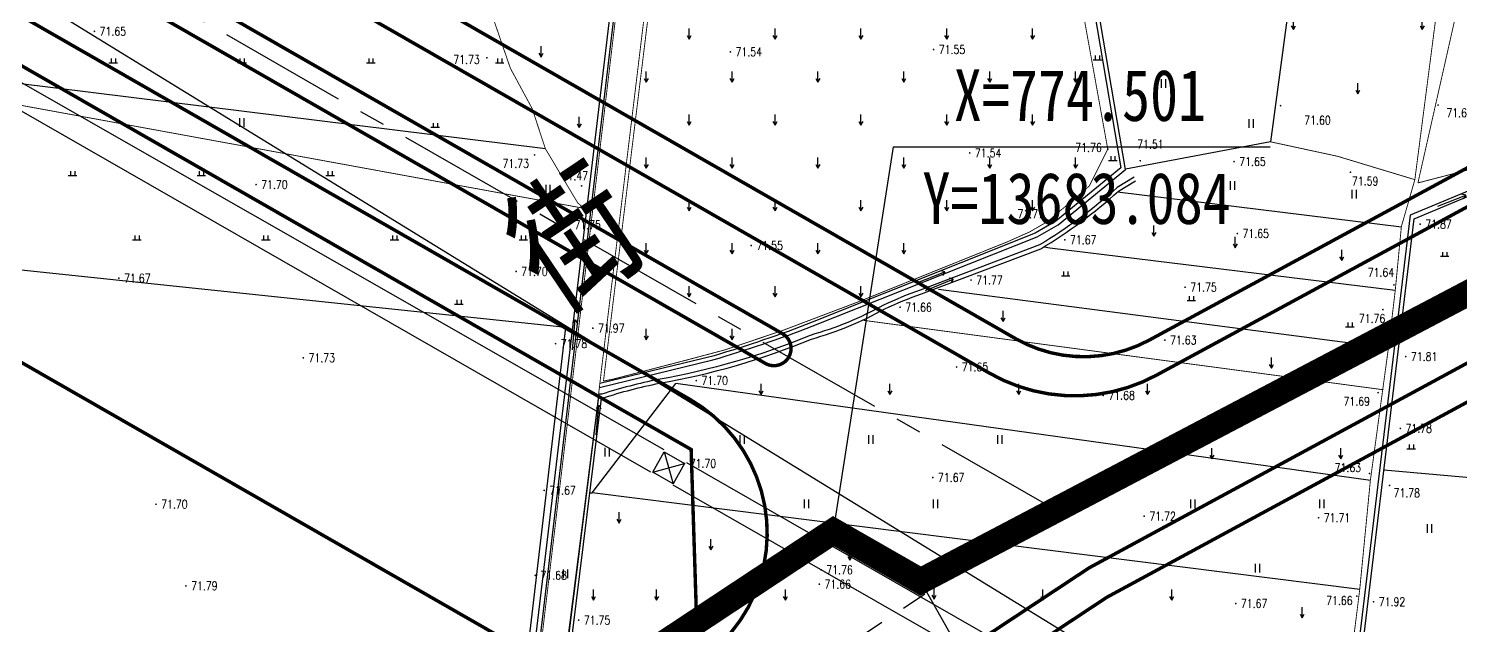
# Model space of a CAD drawing. Extents: x 10519 to 17598, y -625 to 2857.
# Drawn here: x 13589.3 to 13756.1, y 763.5 to 833 of the extents above; entities that cross this region are included whole.
import ezdxf
from ezdxf.enums import TextEntityAlignment as Align

# ---------------------------------------------------------------- set-up
doc = ezdxf.new("R2010")
doc.units = 0
doc.header["$MEASUREMENT"] = 0
for name, pattern in [('CENTER', [2, 1.25, -0.25, 0.25, -0.25]), ('CENTERX2', [4, 2.5, -0.5, 0.5, -0.5]), ('L94', [8, 5, -1.5, 0, -1.5])]:
    doc.linetypes.add(name, pattern=pattern)
doc.layers.get('0').update_dxf_attribs({"linetype": 'CONTINUOUS'})
for name, color, linetype in [('00000衢化东路中线', 1, 'CENTER'), ('00000道路边线', 2, 'CONTINUOUS'), ('000道路名称', 6, 'CONTINUOUS'), ('ASSIST', 252, 'CONTINUOUS'), ('DM-坐标', 7, 'CONTINUOUS'), ('GCD', 224, 'CONTINUOUS'), ('JZD', 1, 'CONTINUOUS')]:
    doc.layers.add(name, color=color, linetype=linetype)
doc.styles.add('DIMST', font='SimSun.ttf', dxfattribs={"width": 0.8})
doc.styles.add('HZ', font='txt8.shx', dxfattribs={"width": 0.8, "bigfont": 'hz.shx'})
doc.styles.add('黑体', font='SIMHEI.TTF', dxfattribs={"width": 0.8})

# ---------------------------------------------------------------- blocks, each defined once
blk = doc.blocks.new('gc119')
for p, q in [((-1, 0), (1, 0)), ((-0.5, 1), (-0.5, 0)), ((0.5, 1), (0.5, 0))]:
    blk.add_line(p, q)
blk = doc.blocks.new('gc121')
for p, q in [((-0.5, -1), (-0.5, 1)), ((0.5, -1), (0.5, 1))]:
    blk.add_line(p, q)
blk = doc.blocks.new('gc120')
for p, q in [((-0.5, 0.87), (0, 0)), ((0, 0), (0, 2.5)), ((0, 0), (0.5, 0.87))]:
    blk.add_line(p, q)
blk = doc.blocks.new('gc086')
for p, q in [((0, 0), (7, 0)), ((7, 0), (6.18, 0.57)), ((7, 0), (6.18, -0.57))]:
    blk.add_line(p, q)
blk = doc.blocks.new('GC200')
at = {"linetype": 'Continuous', "const_width": 0.2, "flags": 128}
blk.add_lwpolyline([(-0.1, 0, 1), (0.1, 0, 1)], format="xyb", close=True, dxfattribs=at)

msp = doc.modelspace()

# ---------------------------------------------------------------- linework, layer by layer
at = {"layer": '00000衢化东路中线', "color": 6, "linetype": 'CENTERX2', "ltscale": 6}
for p, q in [((13708.73, 777.09), (12594.48, 1416.01)), ((13853.86, 855.74), (13708.73, 777.09)), ((13708.73, 777.09), (13155.85, 411.18))]:
    msp.add_line(p, q, dxfattribs=at)
at = {"layer": '00000道路边线', "const_width": 0.4}
for points in [[(13722.93, 1134.04, -0.067825), (13790.91, 992.33, 0.067825), (13722.93, 1134.04, 0.414766), (13688.26, 1141.13), (13432.66, 971.97, 0.558152), (13433.47, 946.45), (13701.23, 792.91, 0.259948), (13720.71, 792.68), (13824.31, 848.82, 0.361072), (13831.44, 866.61), (13790.91, 992.33)], [(13693.52, 1138.62, -0.414763), (13721.26, 1132.95, -0.067828), (13789.01, 991.72, 0.067828), (13721.26, 1132.95, 0.414763), (13693.52, 1138.62), (13435.42, 967.8, 0.558152), (13435.96, 950.79), (13704.26, 796.94, 0.259948), (13719.84, 796.75), (13824.2, 853.31, 0.361072), (13829.42, 866.36), (13789.18, 991.2)], [(13424.89, 942.15, 1.00001), (13422.9, 938.68), (13675.14, 794.04)], [(13407.08, 938.53, 0.283572), (13380.85, 937.69, -0.283572), (13407.08, 938.53), (13666.31, 789.88, -0.558152), (13667.29, 759.25), (13444.14, 611.57, -0.414214), (13419.19, 616.64), (13273.56, 836.7), (13406.28, 636.16)], [(13527, 647.22), (13452.97, 598.22, 0.414214), (13447.89, 573.28), (13556.46, 409.23, 0.342677), (13577.38, 402.16), (13603.04, 411.08, 0.034015), (13641.8, 427.57), (13798.93, 504.44), (13908.41, 558, 0.372894), (13921.22, 588.12), (13845.8, 822.07, 0.46943), (13824.38, 830.66), (13712.85, 770.22), (13452.97, 598.22)], [(13601.4, 415.8, 0.034046), (13639.57, 432.05), (13797.9, 509.5), (13908.94, 563.82, 0.372894), (13919.19, 587.92), (13843.78, 821.82, 0.46943), (13828.07, 828.11), (13714.91, 766.79), (13451.84, 592.68), (13449.02, 578.82), (13560.84, 409.86), (13572.73, 405.84), (13601.4, 415.8)], [(13675.14, 794.04, 1.000013), (13677.13, 797.51)]]:
    msp.add_lwpolyline(points, format="xyb", dxfattribs=at)
for points in [[(13677.13, 797.51), (13424.89, 942.15)], [(13277.03, 838.7), (13282.74, 866.76), (13385.61, 934.84), (13402.52, 935.38), (13666.5, 784.01), (13667.14, 763.95), (13438.59, 612.69), (13424.73, 615.51), (13277.03, 838.7), (13282.74, 866.76), (13385.61, 934.84), (13282.74, 866.76), (13277.03, 838.7), (13413.74, 632.12)], [(13912.62, 608.3), (13365.9, 921.8)]]:
    msp.add_lwpolyline(points, dxfattribs=at)
at = {"layer": 'ASSIST', "color": 252}
for p, q in [((13663.36, 783.75), (13664.4, 780)), ((13662.03, 781.36), (13665.73, 782.39))]:
    msp.add_line(p, q, dxfattribs=at)
at = {"layer": 'ASSIST', "color": 252, "const_width": 0.1, "flags": 128}
for points in [[(13725.61, 992.24), (13701.61, 984.39), (13683.69, 978.3), (13678.11, 976.72), (13675.23, 953.36), (13670.29, 915.08), (13667.35, 889.4), (13664.34, 861.79), (13656.07, 793.43), (13655.55, 788.96), (13649.73, 743.07), (13608.76, 406.44)], [(13772.31, 820.57), (13759.88, 849.87), (13759.88, 849.87), (13758.82, 849.12), (13751.14, 815.07)], [(13709.93, 845.35), (13710.32, 845.03), (13715.02, 819), (13712.87, 814.71), (13708.04, 810.59), (13705.92, 809.36), (13703.31, 808.2), (13685.98, 801.22), (13677, 797.82), (13670.41, 795.61), (13666.04, 794.45), (13657.5, 792.23), (13656.29, 791.98)], [(13574.2, 826.72), (13653.97, 812.12)], [(13751.14, 815.07), (13772.31, 820.57)], [(13750.78, 815.45), (13741.79, 818.17), (13733.97, 819.86)]]:
    msp.add_lwpolyline(points, dxfattribs=at)
at = {"layer": 'ASSIST', "color": 252, "flags": 128}
for points in [[(13771.74, 992.24), (13769.99, 977.55), (13767.03, 952.02), (13763.72, 923.46), (13762.33, 911.52), (13746.25, 905.24), (13740.59, 901.22), (13725.44, 881.42), (13716.3, 868.95), (13715.4, 867.21), (13712.54, 858.96), (13711.03, 849.35), (13716.54, 816.83), (13708.97, 810.6), (13706.56, 809.21)], [(13706.81, 808.77), (13709.25, 810.19), (13717.08, 816.63), (13711.53, 849.35), (13713.02, 858.84), (13715.86, 867.01), (13716.73, 868.69), (13725.84, 881.12), (13740.94, 900.86), (13746.49, 904.8), (13762.79, 911.17), (13764.21, 923.31), (13773.17, 927.68), (13802.05, 942.11), (13815.12, 948.78), (13817.83, 947.62), (13843.05, 957.54)], [(13374.23, 949.28), (13663.32, 784.02)], [(13373.04, 947.14), (13661.77, 781.39)], [(13738.56, 854.03), (13733.97, 819.86)], [(13649.53, 819.05), (13579.01, 827.78), (13574.2, 826.72)], [(13733.97, 819.86), (13717.08, 816.66)], [(13665.97, 782.48), (13965.84, 610.37)], [(13964.51, 608), (13664.42, 779.86)]]:
    msp.add_lwpolyline(points, dxfattribs=at)
for points in [[(13247.56, 861.47), (13247.56, 861.47), (13394, 957), (13947, 617), (13562, 386)], [(13662.03, 781.36), (13663.36, 783.75), (13665.73, 782.39), (13664.4, 780)]]:
    msp.add_lwpolyline(points, close=True, dxfattribs=at)
for points, elevation in [([(13661.15, 869.22), (13644.11, 726.35), (13629.56, 609.85), (13616.37, 504.15), (13607.51, 428.68), (13594.68, 323.42)], 72.3), ([(13595.28, 323.4), (13608.09, 429.12), (13616.97, 504.09), (13630.12, 609.84), (13644.68, 726.26), (13652.3, 790.39), (13652.35, 790.84), (13661.65, 869.15)], 71.62), ([(13872.89, 861.11), (13857.23, 856.85), (13800.37, 832.17), (13750.25, 811.31), (13726.39, 612.74)], 71.88), ([(13726.82, 612.33), (13750.69, 810.9), (13800.65, 831.77), (13857.59, 856.59), (13872.93, 860.66)], 71.89), ([(13716.14, 814.05), (13749.21, 809.97)], 71.87), ([(13748.5, 802.55), (13708.27, 807.46), (13707.6, 807.59)], 71.85), ([(13747.7, 795.82), (13695.31, 802.67)], 71.88), ([(13654.69, 778.95), (13654.96, 778.95), (13664.73, 791.7)], 71.87), ([(13745.6, 780.41), (13664.73, 791.7)], 71.88), ([(13747.17, 781.66), (13767.74, 779.81), (13798.44, 777.94)], 71.81), ([(13744.36, 767.68), (13654.96, 778.95)], 71.88)]:
    msp.add_lwpolyline(points, dxfattribs=dict(at, elevation=elevation))
at = {"layer": 'ASSIST', "color": 252, "const_width": 0.1, "flags": 128}
for points, elevation in [([(13595.46, 323.37), (13608.27, 429.1), (13617.15, 504.06), (13630.3, 609.81), (13644.86, 726.23), (13652.48, 790.37), (13652.53, 790.81), (13661.83, 869.12)], 143.35), ([(13738.56, 854.03), (13755.59, 852.56), (13750.78, 815.45)], 71.78), ([(13638.92, 853.35), (13643.45, 838.51), (13643.47, 834.19), (13645.44, 828.45), (13647.98, 823.74), (13649.53, 819.05), (13653.28, 812.76), (13653.97, 812.12), (13654.33, 812.07)], 71.79), ([(13656.29, 791.98), (13661.63, 835.59)], 71.86), ([(13750.78, 815.45), (13749.21, 809.97), (13748.5, 802.55), (13747.7, 795.82), (13745.6, 780.41), (13744.36, 767.68), (13742.49, 752.75), (13740.56, 732.22), (13737.8, 710.81), (13734.97, 698.49)], 71.88), ([(13747.13, 790.97), (13686.57, 799.06)], 71.92)]:
    msp.add_lwpolyline(points, dxfattribs=dict(at, elevation=elevation))
at = {"layer": 'ASSIST', "color": 252, "flags": 128}
for points in [[(13718.09, 815.74), (13716.12, 814.54, -0.049479), (13707.07, 807.84), (13693.17, 802.59, 0.02517), (13688.9, 800.83, -0.05814), (13680.36, 797.31, -0.055515), (13662.67, 792.17, 0.028374), (13656.1, 790.46), (13655.74, 790.46), (13649.83, 743.08), (13608.89, 406.45)], [(13609.53, 408.68), (13650.19, 742.5), (13656.05, 789.94), (13656.24, 790.02, -0.028374), (13662.81, 791.73, 0.055515), (13680.5, 796.87, 0.05814), (13689.04, 800.39, -0.02517), (13693.31, 802.15), (13707.21, 807.4, 0.049479), (13716.26, 814.11), (13718.23, 815.31)], [(13706.56, 809.21), (13680.61, 798.84, -0.020802), (13669.19, 794.94), (13655.86, 791.7)]]:
    msp.add_lwpolyline(points, format="xyb", dxfattribs=at)
at = {"layer": 'ASSIST', "color": 252}
for points in [[(13655.81, 791.25), (13669.01, 794.45, 0.022552), (13680.61, 798.39), (13706.81, 808.77)], [(13656.23, 789.94), (13656.05, 789.94, -0.02132)]]:
    msp.add_lwpolyline(points, format="xyb", dxfattribs=at)
at = {"layer": 'ASSIST', "color": 252, "elevation": 71.86, "flags": 128}
msp.add_lwpolyline([(13574.08, 806.41), (13564.72, 726.71), (13642.55, 718.51), (13651.91, 798.21)], close=True, dxfattribs=at)
at = {"layer": 'ASSIST', "color": 252}
msp.add_lwpolyline([(13656.1, 790.46), (13655.74, 790.44)], dxfattribs=at)
at = {"layer": 'DM-坐标', "linetype": 'ByBlock'}
msp.add_line((13690.07, 819.29), (13733.94, 819.29), dxfattribs=at)
for points in [[(13683.08, 774.5), (13690.07, 819.29)], [(13693.23, 768.68), (13705.75, 746.44)]]:
    msp.add_lwpolyline(points, dxfattribs=at)
at = {"layer": 'JZD', "linetype": 'L94', "ltscale": 2, "flags": 128}
msp.add_lwpolyline([(13268.34, 851.36, 3, 3, 0), (13248.54, 838.27, 3, 3, 0), (13558.91, 369.28, 3, 3, 0), (13611.24, 387.46, 3, 3, 0.033868), (13652.96, 405.2, 3, 3, 0), (13913.06, 532.44, 3, 3, 0), (13894.6, 572.84, 3, 3, 0), (13860.14, 593.14, 3, 3, 0), (13886.5, 637.91, 3, 3, 0.035272), (13890.89, 646.74, 3, 3, 0), (13896.13, 659.44, 3, 3, 0), (13836.59, 844.12, 3, 3, 0), (13693.23, 768.68, 3, 3, 0), (13683.08, 774.5, 3, 3, 0), (13430.04, 607.03, 3, 3, 0), (13268.34, 851.36, 0, 0, 0)], format="xyseb", dxfattribs=at)

# ---------------------------------------------------------------- block references
at = {"layer": 'ASSIST', "color": 252, "xscale": 0.5, "yscale": 0.5}
for name, p in [('gc120', (13736.64, 832.95)), ('gc120', (13751.64, 832.95)), ('gc120', (13666.27, 831.8)), ('gc120', (13676.27, 831.8)), ('gc120', (13686.27, 831.8)), ('gc120', (13696.27, 831.8)), ('gc120', (13706.27, 831.8)), ('gc120', (13649.02, 829.74)), ('gc119', (13599.2, 829.05)), ('gc119', (13614.2, 829.05)), ('gc119', (13629.2, 829.05)), ('gc119', (13644.2, 829.05)), ('gc119', (13713.81, 829.43)), ('gc120', (13661.27, 826.8)), ('gc120', (13671.27, 826.8)), ('gc120', (13681.27, 826.8)), ('gc120', (13691.27, 826.8)), ('gc120', (13701.27, 826.8)), ('gc120', (13711.27, 826.8)), ('gc121', (13721.53, 826.66)), ('gc120', (13744.14, 825.45)), ('gc121', (13614.2, 822.12)), ('gc119', (13636.7, 821.55)), ('gc120', (13653.47, 821.53)), ('gc120', (13666.27, 821.8)), ('gc120', (13676.27, 821.8)), ('gc120', (13686.27, 821.8)), ('gc120', (13696.27, 821.8)), ('gc120', (13706.27, 821.8)), ('gc121', (13731.74, 821.98)), ('gc120', (13661.27, 816.8)), ('gc120', (13671.27, 816.8)), ('gc120', (13681.27, 816.8)), ('gc120', (13691.27, 816.8)), ('gc120', (13701.27, 816.8)), ('gc120', (13711.27, 816.8)), ('gc119', (13715.61, 817.69)), ('gc119', (13594.46, 815.94)), ('gc119', (13609.46, 815.94)), ('gc119', (13624.46, 815.94)), ('gc121', (13649.85, 814.34)), ('gc121', (13729.56, 814.78)), ('gc121', (13743.75, 813.75)), ('gc120', (13666.27, 811.8)), ('gc120', (13676.27, 811.8)), ('gc120', (13686.27, 811.8)), ('gc120', (13696.27, 811.8)), ('gc120', (13706.27, 811.8)), ('gc119', (13601.96, 808.44)), ('gc119', (13616.96, 808.44)), ('gc119', (13631.96, 808.44)), ('gc119', (13646.96, 808.44)), ('gc120', (13720.4, 808.87)), ('gc120', (13729.86, 807.52)), ('gc120', (13661.27, 806.8)), ('gc120', (13671.27, 806.8)), ('gc120', (13681.27, 806.8)), ('gc120', (13691.27, 806.8)), ('gc120', (13742.26, 806.02)), ('gc119', (13754.25, 806.52)), ('gc119', (13710.12, 804.26)), ('gc120', (13666.27, 801.8)), ('gc120', (13676.27, 801.8)), ('gc120', (13686.27, 801.8)), ('gc119', (13639.46, 800.94)), ('gc119', (13724.75, 801.36)), ('gc120', (13702.83, 798.91)), ('gc119', (13743.22, 798.32)), ('gc120', (13661.27, 796.8)), ('gc120', (13671.27, 796.8)), ('gc120', (13734.07, 793.48)), ('gc120', (13674.65, 790.41)), ('gc120', (13689.65, 790.41)), ('gc120', (13704.65, 790.41)), ('gc120', (13719.65, 790.41)), ('gc120', (13734.65, 790.41)), ('gc121', (13672.46, 785.18)), ('gc121', (13687.46, 785.18)), ('gc121', (13702.46, 785.18)), ('gc121', (13656.75, 783.7)), ('gc120', (13727.15, 782.91)), ('gc120', (13742.15, 782.91)), ('gc119', (13750.36, 784.09)), ('gc121', (13679.96, 777.68)), ('gc121', (13694.96, 777.68)), ('gc121', (13709.96, 777.68)), ('gc121', (13724.96, 777.68)), ('gc121', (13739.96, 777.68)), ('gc120', (13658.1, 775.44)), ('gc121', (13752.52, 774.81)), ('gc120', (13668.8, 772.33)), ('gc120', (13685, 771.11)), ('gc121', (13732.46, 770.18)), ('gc121', (13651.9, 769.52)), ('gc120', (13655.13, 766.44)), ('gc120', (13662.47, 766.44)), ('gc120', (13677.47, 766.44)), ('gc120', (13694.79, 766.59)), ('gc120', (13707.47, 766.44)), ('gc120', (13722.47, 766.44)), ('gc120', (13737.66, 764.4))]:
    msp.add_blockref(name, p, dxfattribs=at)
at = {"layer": 'ASSIST', "color": 252}
ref = msp.add_blockref('GC200', (13597.01, 832.73, 71.65), dxfattribs=dict(at, xscale=0.5, yscale=0.5, zscale=0.5))
ref.add_attrib('height', '71.65', dxfattribs={"layer": 'GCD', "linetype": 'Continuous', "height": 1, "style": 'HZ', "width": 0.8}).set_placement((13597.61, 832.73, 71.65), align=Align.MIDDLE_LEFT)
ref = msp.add_blockref('GC200', (13671.07, 830.34, 71.54), dxfattribs=dict(at, xscale=0.5, yscale=0.5, zscale=0.5))
ref.add_attrib('height', '71.54', dxfattribs={"layer": 'GCD', "linetype": 'Continuous', "height": 1, "style": 'HZ', "width": 0.8}).set_placement((13671.67, 830.34, 71.54), align=Align.MIDDLE_LEFT)
ref = msp.add_blockref('GC200', (13694.74, 830.61, 71.55), dxfattribs=dict(at, xscale=0.5, yscale=0.5, zscale=0.5))
ref.add_attrib('height', '71.55', dxfattribs={"layer": 'GCD', "linetype": 'Continuous', "height": 1, "style": 'HZ', "width": 0.8}).set_placement((13695.34, 830.61, 71.55), align=Align.MIDDLE_LEFT)
ref = msp.add_blockref('GC200', (13642.72, 829.65, 71.73), dxfattribs=dict(at, xscale=0.5, yscale=0.5, zscale=0.5))
ref.add_attrib('height', '71.73', dxfattribs={"layer": 'GCD', "linetype": 'Continuous', "height": 1, "style": 'HZ', "width": 0.8}).set_placement((13638.8, 829.44, 71.73), align=Align.MIDDLE_LEFT)
ref = msp.add_blockref('GC200', (13735.14, 824.07, 71.6), dxfattribs=dict(at, xscale=0.5, yscale=0.5, zscale=0.5))
ref.add_attrib('height', '71.60', dxfattribs={"layer": 'GCD', "linetype": 'Continuous', "height": 1, "style": 'HZ', "width": 0.8}).set_placement((13737.9, 822.37, 71.6), align=Align.MIDDLE_LEFT)
ref = msp.add_blockref('GC200', (13753.48, 824.14, 71.68), dxfattribs=dict(at, xscale=0.5, yscale=0.5, zscale=0.5))
ref.add_attrib('height', '71.68', dxfattribs={"layer": 'GCD', "linetype": 'Continuous', "height": 1, "style": 'HZ', "width": 0.8}).set_placement((13754.45, 823.24, 71.68), align=Align.MIDDLE_LEFT)
ref = msp.add_blockref('GC200', (13698.94, 818.56, 71.54), dxfattribs=dict(at, xscale=0.5, yscale=0.5, zscale=0.5))
ref.add_attrib('height', '71.54', dxfattribs={"layer": 'GCD', "linetype": 'Continuous', "height": 1, "style": 'HZ', "width": 0.8}).set_placement((13699.54, 818.56, 71.54), align=Align.MIDDLE_LEFT)
ref = msp.add_blockref('GC200', (13715.02, 819, 71.76), dxfattribs=dict(at, xscale=0.5, yscale=0.5, zscale=0.5))
ref.add_attrib('height', '71.76', dxfattribs={"layer": 'GCD', "linetype": 'Continuous', "height": 1, "style": 'HZ', "width": 0.8}).set_placement((13711.24, 819.19, 71.76), align=Align.MIDDLE_LEFT)
ref = msp.add_blockref('GC200', (13718.81, 817.66, 71.51), dxfattribs=dict(at, xscale=0.5, yscale=0.5, zscale=0.5))
ref.add_attrib('height', '71.51', dxfattribs={"layer": 'GCD', "linetype": 'Continuous', "height": 1, "style": 'HZ', "width": 0.8}).set_placement((13718.44, 819.58, 71.51), align=Align.MIDDLE_LEFT)
ref = msp.add_blockref('GC200', (13648.27, 818.33, 71.73), dxfattribs=dict(at, xscale=0.5, yscale=0.5, zscale=0.5))
ref.add_attrib('height', '71.73', dxfattribs={"layer": 'GCD', "linetype": 'Continuous', "height": 1, "style": 'HZ', "width": 0.8}).set_placement((13644.53, 817.33, 71.73), align=Align.MIDDLE_LEFT)
ref = msp.add_blockref('GC200', (13729.73, 817.55, 71.64), dxfattribs=dict(at, xscale=0.5, yscale=0.5, zscale=0.5))
ref.add_attrib('height', '71.65', dxfattribs={"layer": 'GCD', "linetype": 'Continuous', "height": 1, "style": 'HZ', "width": 0.8}).set_placement((13730.33, 817.55, 71.64), align=Align.MIDDLE_LEFT)
ref = msp.add_blockref('GC200', (13615.83, 814.87, 71.7), dxfattribs=dict(at, xscale=0.5, yscale=0.5, zscale=0.5))
ref.add_attrib('height', '71.70', dxfattribs={"layer": 'GCD', "linetype": 'Continuous', "height": 1, "style": 'HZ', "width": 0.8}).set_placement((13616.43, 814.87, 71.7), align=Align.MIDDLE_LEFT)
ref = msp.add_blockref('GC200', (13653.75, 814.72, 71.47), dxfattribs=dict(at, xscale=0.5, yscale=0.5, zscale=0.5))
ref.add_attrib('height', '71.47', dxfattribs={"layer": 'GCD', "linetype": 'Continuous', "height": 1, "style": 'HZ', "width": 0.8}).set_placement((13651.41, 815.9, 71.79), align=Align.MIDDLE_LEFT)
ref = msp.add_blockref('GC200', (13743.28, 816.31, 71.59), dxfattribs=dict(at, xscale=0.5, yscale=0.5, zscale=0.5))
ref.add_attrib('height', '71.59', dxfattribs={"layer": 'GCD', "linetype": 'Continuous', "height": 1, "style": 'HZ', "width": 0.8}).set_placement((13743.45, 815.28, 71.59), align=Align.MIDDLE_LEFT)
at = {"layer": 'ASSIST', "color": 252, "yscale": 0.5, "zscale": 0.5}
for p, xscale, rotation in [((13753.44, 812.37), 0.4999999998973066, 21.23878579725288), ((13692.79, 803.44), 0.4999999999687441, 21.21886621701351), ((13693.78, 802.55), 0.5000000000291782, 21.91754615309675), ((13652.67, 795.63), 0.4999999997716197, 84.46846461359829), ((13655.43, 785.7), 0.5000000001822035, 84.80136018234481)]:
    msp.add_blockref('gc086', p, dxfattribs=dict(at, xscale=xscale, rotation=rotation))
at = {"layer": 'ASSIST', "color": 252}
ref = msp.add_blockref('GC200', (13652.3, 810.18, 71.75), dxfattribs=dict(at, xscale=0.5, yscale=0.5, zscale=0.5))
ref.add_attrib('height', '71.75', dxfattribs={"layer": 'GCD', "linetype": 'Continuous', "height": 1, "style": 'HZ', "width": 0.8}).set_placement((13652.9, 810.18, 71.75), align=Align.MIDDLE_LEFT)
ref = msp.add_blockref('GC200', (13708.04, 810.59, 71.77), dxfattribs=dict(at, xscale=0.5, yscale=0.5, zscale=0.5))
ref.add_attrib('height', '71.77', dxfattribs={"layer": 'GCD', "linetype": 'Continuous', "height": 1, "style": 'HZ', "width": 0.8}).set_placement((13704.49, 811.46, 71.77), align=Align.MIDDLE_LEFT)
ref = msp.add_blockref('GC200', (13751.4, 810.26, 71.87), dxfattribs=dict(at, xscale=0.5, yscale=0.5, zscale=0.5))
ref.add_attrib('height', '71.87', dxfattribs={"layer": 'GCD', "linetype": 'Continuous', "height": 1, "style": 'HZ', "width": 0.8}).set_placement((13752, 810.26, 71.87), align=Align.MIDDLE_LEFT)
ref = msp.add_blockref('GC200', (13710.02, 808.44, 71.67), dxfattribs=dict(at, xscale=0.5, yscale=0.5, zscale=0.5))
ref.add_attrib('height', '71.67', dxfattribs={"layer": 'GCD', "linetype": 'Continuous', "height": 1, "style": 'HZ', "width": 0.8}).set_placement((13710.62, 808.44, 71.67), align=Align.MIDDLE_LEFT)
ref = msp.add_blockref('GC200', (13730.11, 809.17, 71.65), dxfattribs=dict(at, xscale=0.5, yscale=0.5, zscale=0.5))
ref.add_attrib('height', '71.65', dxfattribs={"layer": 'GCD', "linetype": 'Continuous', "height": 1, "style": 'HZ', "width": 0.8}).set_placement((13730.71, 809.17, 71.65), align=Align.MIDDLE_LEFT)
ref = msp.add_blockref('GC200', (13673.5, 807.77, 71.55), dxfattribs=dict(at, xscale=0.5, yscale=0.5, zscale=0.5))
ref.add_attrib('height', '71.55', dxfattribs={"layer": 'GCD', "linetype": 'Continuous', "height": 1, "style": 'HZ', "width": 0.8}).set_placement((13674.1, 807.77, 71.55), align=Align.MIDDLE_LEFT)
ref = msp.add_blockref('GC200', (13599.86, 803.97, 71.67), dxfattribs=dict(at, xscale=0.5, yscale=0.5, zscale=0.5))
ref.add_attrib('height', '71.67', dxfattribs={"layer": 'GCD', "linetype": 'Continuous', "height": 1, "style": 'HZ', "width": 0.8}).set_placement((13600.46, 803.97, 71.67), align=Align.MIDDLE_LEFT)
ref = msp.add_blockref('GC200', (13646.11, 804.75, 71.7), dxfattribs=dict(at, xscale=0.5, yscale=0.5, zscale=0.5))
ref.add_attrib('height', '71.70', dxfattribs={"layer": 'GCD', "linetype": 'Continuous', "height": 1, "style": 'HZ', "width": 0.8}).set_placement((13646.71, 804.75, 71.7), align=Align.MIDDLE_LEFT)
ref = msp.add_blockref('GC200', (13699.1, 803.75, 71.77), dxfattribs=dict(at, xscale=0.5, yscale=0.5, zscale=0.5))
ref.add_attrib('height', '71.77', dxfattribs={"layer": 'GCD', "linetype": 'Continuous', "height": 1, "style": 'HZ', "width": 0.8}).set_placement((13699.7, 803.75, 71.77), align=Align.MIDDLE_LEFT)
ref = msp.add_blockref('GC200', (13748.35, 803.18, 71.64), dxfattribs=dict(at, xscale=0.5, yscale=0.5, zscale=0.5))
ref.add_attrib('height', '71.64', dxfattribs={"layer": 'GCD', "linetype": 'Continuous', "height": 1, "style": 'HZ', "width": 0.8}).set_placement((13745.29, 804.64, 71.64), align=Align.MIDDLE_LEFT)
ref = msp.add_blockref('GC200', (13724.03, 802.91, 71.75), dxfattribs=dict(at, xscale=0.5, yscale=0.5, zscale=0.5))
ref.add_attrib('height', '71.75', dxfattribs={"layer": 'GCD', "linetype": 'Continuous', "height": 1, "style": 'HZ', "width": 0.8}).set_placement((13724.63, 802.91, 71.75), align=Align.MIDDLE_LEFT)
ref = msp.add_blockref('GC200', (13690.84, 800.58, 71.66), dxfattribs=dict(at, xscale=0.5, yscale=0.5, zscale=0.5))
ref.add_attrib('height', '71.66', dxfattribs={"layer": 'GCD', "linetype": 'Continuous', "height": 1, "style": 'HZ', "width": 0.8}).set_placement((13691.44, 800.58, 71.66), align=Align.MIDDLE_LEFT)
ref = msp.add_blockref('GC200', (13747.06, 800.31, 71.76), dxfattribs=dict(at, xscale=0.5, yscale=0.5, zscale=0.5))
ref.add_attrib('height', '71.76', dxfattribs={"layer": 'GCD', "linetype": 'Continuous', "height": 1, "style": 'HZ', "width": 0.8}).set_placement((13744.26, 799.27, 71.76), align=Align.MIDDLE_LEFT)
ref = msp.add_blockref('GC200', (13655.06, 798.14, 71.97), dxfattribs=dict(at, xscale=0.5, yscale=0.5, zscale=0.5))
ref.add_attrib('height', '71.97', dxfattribs={"layer": 'GCD', "linetype": 'Continuous', "height": 1, "style": 'HZ', "width": 0.8}).set_placement((13655.66, 798.14, 71.97), align=Align.MIDDLE_LEFT)
ref = msp.add_blockref('GC200', (13721.67, 796.76, 71.63), dxfattribs=dict(at, xscale=0.5, yscale=0.5, zscale=0.5))
ref.add_attrib('height', '71.63', dxfattribs={"layer": 'GCD', "linetype": 'Continuous', "height": 1, "style": 'HZ', "width": 0.8}).set_placement((13722.27, 796.76, 71.63), align=Align.MIDDLE_LEFT)
ref = msp.add_blockref('GC200', (13650.71, 796.34, 71.78), dxfattribs=dict(at, xscale=0.5, yscale=0.5, zscale=0.5))
ref.add_attrib('height', '71.78', dxfattribs={"layer": 'GCD', "linetype": 'Continuous', "height": 1, "style": 'HZ', "width": 0.8}).set_placement((13651.31, 796.34, 71.78), align=Align.MIDDLE_LEFT)
ref = msp.add_blockref('GC200', (13749.72, 794.83, 71.81), dxfattribs=dict(at, xscale=0.5, yscale=0.5, zscale=0.5))
ref.add_attrib('height', '71.81', dxfattribs={"layer": 'GCD', "linetype": 'Continuous', "height": 1, "style": 'HZ', "width": 0.8}).set_placement((13750.32, 794.83, 71.81), align=Align.MIDDLE_LEFT)
ref = msp.add_blockref('GC200', (13621.34, 794.69, 71.73), dxfattribs=dict(at, xscale=0.5, yscale=0.5, zscale=0.5))
ref.add_attrib('height', '71.73', dxfattribs={"layer": 'GCD', "linetype": 'Continuous', "height": 1, "style": 'HZ', "width": 0.8}).set_placement((13621.94, 794.69, 71.73), align=Align.MIDDLE_LEFT)
ref = msp.add_blockref('GC200', (13697.41, 793.62, 71.65), dxfattribs=dict(at, xscale=0.5, yscale=0.5, zscale=0.5))
ref.add_attrib('height', '71.65', dxfattribs={"layer": 'GCD', "linetype": 'Continuous', "height": 1, "style": 'HZ', "width": 0.8}).set_placement((13698.01, 793.62, 71.65), align=Align.MIDDLE_LEFT)
ref = msp.add_blockref('GC200', (13667.1, 792.04, 71.7), dxfattribs=dict(at, xscale=0.5, yscale=0.5, zscale=0.5))
ref.add_attrib('height', '71.70', dxfattribs={"layer": 'GCD', "linetype": 'Continuous', "height": 1, "style": 'HZ', "width": 0.8}).set_placement((13667.7, 792.04, 71.7), align=Align.MIDDLE_LEFT)
ref = msp.add_blockref('GC200', (13714.49, 790.31, 71.68), dxfattribs=dict(at, xscale=0.5, yscale=0.5, zscale=0.5))
ref.add_attrib('height', '71.68', dxfattribs={"layer": 'GCD', "linetype": 'Continuous', "height": 1, "style": 'HZ', "width": 0.8}).set_placement((13715.09, 790.31, 71.68), align=Align.MIDDLE_LEFT)
ref = msp.add_blockref('GC200', (13746.5, 790.63, 71.69), dxfattribs=dict(at, xscale=0.5, yscale=0.5, zscale=0.5))
ref.add_attrib('height', '71.69', dxfattribs={"layer": 'GCD', "linetype": 'Continuous', "height": 1, "style": 'HZ', "width": 0.8}).set_placement((13742.47, 789.62, 71.69), align=Align.MIDDLE_LEFT)
ref = msp.add_blockref('GC200', (13749.09, 786.47, 71.78), dxfattribs=dict(at, xscale=0.5, yscale=0.5, zscale=0.5))
ref.add_attrib('height', '71.78', dxfattribs={"layer": 'GCD', "linetype": 'Continuous', "height": 1, "style": 'HZ', "width": 0.8}).set_placement((13749.69, 786.47, 71.78), align=Align.MIDDLE_LEFT)
ref = msp.add_blockref('GC200', (13665.73, 782.39, 71.7), dxfattribs=dict(at, xscale=0.5, yscale=0.5, zscale=0.5))
ref.add_attrib('height', '71.70', dxfattribs={"layer": 'GCD', "linetype": 'Continuous', "height": 1, "style": 'HZ', "width": 0.8}).set_placement((13666.33, 782.39, 71.7), align=Align.MIDDLE_LEFT)
ref = msp.add_blockref('GC200', (13745.49, 781.21, 71.63), dxfattribs=dict(at, xscale=0.5, yscale=0.5, zscale=0.5))
ref.add_attrib('height', '71.63', dxfattribs={"layer": 'GCD', "linetype": 'Continuous', "height": 1, "style": 'HZ', "width": 0.8}).set_placement((13741.44, 781.89, 71.63), align=Align.MIDDLE_LEFT)
ref = msp.add_blockref('GC200', (13694.64, 780.74, 71.67), dxfattribs=dict(at, xscale=0.5, yscale=0.5, zscale=0.5))
ref.add_attrib('height', '71.67', dxfattribs={"layer": 'GCD', "linetype": 'Continuous', "height": 1, "style": 'HZ', "width": 0.8}).set_placement((13695.24, 780.74, 71.67), align=Align.MIDDLE_LEFT)
ref = msp.add_blockref('GC200', (13649.38, 779.25, 71.67), dxfattribs=dict(at, xscale=0.5, yscale=0.5, zscale=0.5))
ref.add_attrib('height', '71.67', dxfattribs={"layer": 'GCD', "linetype": 'Continuous', "height": 1, "style": 'HZ', "width": 0.8}).set_placement((13649.98, 779.25, 71.67), align=Align.MIDDLE_LEFT)
ref = msp.add_blockref('GC200', (13747.83, 779.83, 71.78), dxfattribs=dict(at, xscale=0.5, yscale=0.5, zscale=0.5))
ref.add_attrib('height', '71.78', dxfattribs={"layer": 'GCD', "linetype": 'Continuous', "height": 1, "style": 'HZ', "width": 0.8}).set_placement((13748.3, 778.95, 71.78), align=Align.MIDDLE_LEFT)
ref = msp.add_blockref('GC200', (13604.18, 777.63, 71.7), dxfattribs=dict(at, xscale=0.5, yscale=0.5, zscale=0.5))
ref.add_attrib('height', '71.70', dxfattribs={"layer": 'GCD', "linetype": 'Continuous', "height": 1, "style": 'HZ', "width": 0.8}).set_placement((13604.78, 777.63, 71.7), align=Align.MIDDLE_LEFT)
ref = msp.add_blockref('GC200', (13719.26, 776.23, 71.72), dxfattribs=dict(at, xscale=0.5, yscale=0.5, zscale=0.5))
ref.add_attrib('height', '71.72', dxfattribs={"layer": 'GCD', "linetype": 'Continuous', "height": 1, "style": 'HZ', "width": 0.8}).set_placement((13719.86, 776.23, 71.72), align=Align.MIDDLE_LEFT)
ref = msp.add_blockref('GC200', (13739.57, 776.06, 71.71), dxfattribs=dict(at, xscale=0.5, yscale=0.5, zscale=0.5))
ref.add_attrib('height', '71.71', dxfattribs={"layer": 'GCD', "linetype": 'Continuous', "height": 1, "style": 'HZ', "width": 0.8}).set_placement((13740.17, 776.06, 71.71), align=Align.MIDDLE_LEFT)
ref = msp.add_blockref('GC200', (13681.64, 769.99, 71.76), dxfattribs=dict(at, xscale=0.5, yscale=0.5, zscale=0.5))
ref.add_attrib('height', '71.76', dxfattribs={"layer": 'GCD', "linetype": 'Continuous', "height": 1, "style": 'HZ', "width": 0.8}).set_placement((13682.24, 769.99, 71.76), align=Align.MIDDLE_LEFT)
ref = msp.add_blockref('GC200', (13648.35, 769.35, 71.68), dxfattribs=dict(at, xscale=0.5, yscale=0.5, zscale=0.5))
ref.add_attrib('height', '71.68', dxfattribs={"layer": 'GCD', "linetype": 'Continuous', "height": 1, "style": 'HZ', "width": 0.8}).set_placement((13648.95, 769.35, 71.68), align=Align.MIDDLE_LEFT)
ref = msp.add_blockref('GC200', (13681.43, 768.32, 71.66), dxfattribs=dict(at, xscale=0.5, yscale=0.5, zscale=0.5))
ref.add_attrib('height', '71.66', dxfattribs={"layer": 'GCD', "linetype": 'Continuous', "height": 1, "style": 'HZ', "width": 0.8}).set_placement((13682.03, 768.32, 71.66), align=Align.MIDDLE_LEFT)
ref = msp.add_blockref('GC200', (13607.67, 768.12, 71.79), dxfattribs=dict(at, xscale=0.5, yscale=0.5, zscale=0.5))
ref.add_attrib('height', '71.79', dxfattribs={"layer": 'GCD', "linetype": 'Continuous', "height": 1, "style": 'HZ', "width": 0.8}).set_placement((13608.27, 768.12, 71.79), align=Align.MIDDLE_LEFT)
ref = msp.add_blockref('GC200', (13744.02, 766.93, 71.66), dxfattribs=dict(at, xscale=0.5, yscale=0.5, zscale=0.5))
ref.add_attrib('height', '71.66', dxfattribs={"layer": 'GCD', "linetype": 'Continuous', "height": 1, "style": 'HZ', "width": 0.8}).set_placement((13740.45, 766.41, 71.66), align=Align.MIDDLE_LEFT)
ref = msp.add_blockref('GC200', (13729.92, 766.06, 71.67), dxfattribs=dict(at, xscale=0.5, yscale=0.5, zscale=0.5))
ref.add_attrib('height', '71.67', dxfattribs={"layer": 'GCD', "linetype": 'Continuous', "height": 1, "style": 'HZ', "width": 0.8}).set_placement((13730.52, 766.06, 71.67), align=Align.MIDDLE_LEFT)
ref = msp.add_blockref('GC200', (13745.98, 766.27, 71.92), dxfattribs=dict(at, xscale=0.5, yscale=0.5, zscale=0.5))
ref.add_attrib('height', '71.92', dxfattribs={"layer": 'GCD', "linetype": 'Continuous', "height": 1, "style": 'HZ', "width": 0.8}).set_placement((13746.58, 766.27, 71.92), align=Align.MIDDLE_LEFT)
ref = msp.add_blockref('GC200', (13653.4, 764.13, 71.75), dxfattribs=dict(at, xscale=0.5, yscale=0.5, zscale=0.5))
ref.add_attrib('height', '71.75', dxfattribs={"layer": 'GCD', "linetype": 'Continuous', "height": 1, "style": 'HZ', "width": 0.8}).set_placement((13654, 764.13, 71.75), align=Align.MIDDLE_LEFT)

# ---------------------------------------------------------------- texts
at = {"layer": '000道路名称', "color": 0, "style": '黑体', "width": 0.8}
msp.add_text('街', height=12.5, rotation=34.0057, dxfattribs=at).set_placement((13650.72, 799.81))
at = {"layer": 'DM-坐标', "linetype": 'ByBlock', "style": 'DIMST', "width": 0.8}
for s, p in [('X=774.501', (13697.09, 822.29)), ('Y=13683.084', (13693.43, 810.29))]:
    msp.add_text(s, height=6, dxfattribs=at).set_placement(p)

doc.saveas('drawing.dxf')
